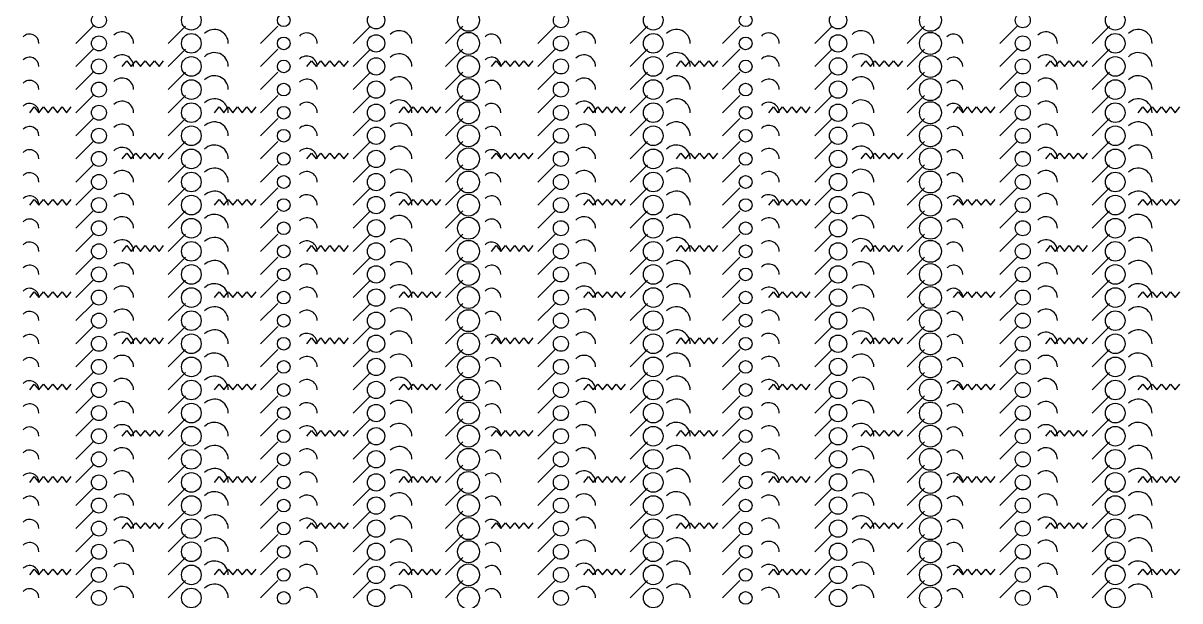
# Model space of a CAD drawing. Extents: x 0 to 1996, y -10 to 7965.
# Drawn here: x 994 to 1996, y 498 to 998 of the extents above; entities that cross this region are included whole.
import ezdxf

# ---------------------------------------------------------------- set-up
doc = ezdxf.new("R2010")
doc.units = 0

msp = doc.modelspace()

# ---------------------------------------------------------------- linework, layer by layer
for p, q in [((1040, 980), (1055, 995)), ((1120, 980), (1135, 995)), ((1200, 980), (1215, 995)), ((1280, 980), (1295, 995)), ((1360, 980), (1375, 995)), ((1440, 980), (1455, 995)), ((1520, 980), (1535, 995)), ((1600, 980), (1615, 995)), ((1680, 980), (1695, 995)), ((1760, 980), (1775, 995)), ((1840, 980), (1855, 995)), ((1920, 980), (1935, 995)), ((1040, 960), (1055, 975)), ((1120, 960), (1135, 975)), ((1200, 960), (1215, 975)), ((1280, 960), (1295, 975)), ((1360, 960), (1375, 975)), ((1440, 960), (1455, 975)), ((1520, 960), (1535, 975)), ((1600, 960), (1615, 975)), ((1680, 960), (1695, 975)), ((1760, 960), (1775, 975)), ((1840, 960), (1855, 975)), ((1920, 960), (1935, 975)), ((1040, 940), (1055, 955)), ((1120, 940), (1135, 955)), ((1200, 940), (1215, 955)), ((1280, 940), (1295, 955)), ((1360, 940), (1375, 955)), ((1440, 940), (1455, 955)), ((1520, 940), (1535, 955)), ((1600, 940), (1615, 955)), ((1680, 940), (1695, 955)), ((1760, 940), (1775, 955)), ((1840, 940), (1855, 955)), ((1920, 940), (1935, 955)), ((1040, 920), (1055, 935)), ((1120, 920), (1135, 935)), ((1200, 920), (1215, 935)), ((1280, 920), (1295, 935)), ((1360, 920), (1375, 935)), ((1440, 920), (1455, 935)), ((1520, 920), (1535, 935)), ((1600, 920), (1615, 935)), ((1680, 920), (1695, 935)), ((1760, 920), (1775, 935)), ((1840, 920), (1855, 935)), ((1920, 920), (1935, 935)), ((1040, 900), (1055, 915)), ((1120, 900), (1135, 915)), ((1200, 900), (1215, 915)), ((1280, 900), (1295, 915)), ((1360, 900), (1375, 915)), ((1440, 900), (1455, 915)), ((1520, 900), (1535, 915)), ((1600, 900), (1615, 915)), ((1680, 900), (1695, 915)), ((1760, 900), (1775, 915)), ((1840, 900), (1855, 915)), ((1920, 900), (1935, 915)), ((1040, 880), (1055, 895)), ((1120, 880), (1135, 895)), ((1200, 880), (1215, 895)), ((1280, 880), (1295, 895)), ((1360, 880), (1375, 895)), ((1440, 880), (1455, 895)), ((1520, 880), (1535, 895)), ((1600, 880), (1615, 895)), ((1680, 880), (1695, 895)), ((1760, 880), (1775, 895)), ((1840, 880), (1855, 895)), ((1920, 880), (1935, 895)), ((1040, 860), (1055, 875)), ((1120, 860), (1135, 875)), ((1200, 860), (1215, 875)), ((1280, 860), (1295, 875)), ((1360, 860), (1375, 875)), ((1440, 860), (1455, 875)), ((1520, 860), (1535, 875)), ((1600, 860), (1615, 875)), ((1680, 860), (1695, 875)), ((1760, 860), (1775, 875)), ((1840, 860), (1855, 875)), ((1920, 860), (1935, 875)), ((1040, 840), (1055, 855)), ((1120, 840), (1135, 855)), ((1200, 840), (1215, 855)), ((1280, 840), (1295, 855)), ((1360, 840), (1375, 855)), ((1440, 840), (1455, 855)), ((1520, 840), (1535, 855)), ((1600, 840), (1615, 855)), ((1680, 840), (1695, 855)), ((1760, 840), (1775, 855)), ((1840, 840), (1855, 855)), ((1920, 840), (1935, 855)), ((1040, 820), (1055, 835)), ((1120, 820), (1135, 835)), ((1200, 820), (1215, 835)), ((1280, 820), (1295, 835)), ((1360, 820), (1375, 835)), ((1440, 820), (1455, 835)), ((1520, 820), (1535, 835)), ((1600, 820), (1615, 835)), ((1680, 820), (1695, 835)), ((1760, 820), (1775, 835)), ((1840, 820), (1855, 835)), ((1920, 820), (1935, 835)), ((1040, 800), (1055, 815)), ((1120, 800), (1135, 815)), ((1200, 800), (1215, 815)), ((1280, 800), (1295, 815)), ((1360, 800), (1375, 815)), ((1440, 800), (1455, 815)), ((1520, 800), (1535, 815)), ((1600, 800), (1615, 815)), ((1680, 800), (1695, 815)), ((1760, 800), (1775, 815)), ((1840, 800), (1855, 815)), ((1920, 800), (1935, 815)), ((1040, 780), (1055, 795)), ((1120, 780), (1135, 795)), ((1200, 780), (1215, 795)), ((1280, 780), (1295, 795)), ((1360, 780), (1375, 795)), ((1440, 780), (1455, 795)), ((1520, 780), (1535, 795)), ((1600, 780), (1615, 795)), ((1680, 780), (1695, 795)), ((1760, 780), (1775, 795)), ((1840, 780), (1855, 795)), ((1920, 780), (1935, 795)), ((1040, 760), (1055, 775)), ((1120, 760), (1135, 775)), ((1200, 760), (1215, 775)), ((1280, 760), (1295, 775)), ((1360, 760), (1375, 775)), ((1440, 760), (1455, 775)), ((1520, 760), (1535, 775)), ((1600, 760), (1615, 775)), ((1680, 760), (1695, 775)), ((1760, 760), (1775, 775)), ((1840, 760), (1855, 775)), ((1920, 760), (1935, 775)), ((1040, 740), (1055, 755)), ((1120, 740), (1135, 755)), ((1200, 740), (1215, 755)), ((1280, 740), (1295, 755)), ((1360, 740), (1375, 755)), ((1440, 740), (1455, 755)), ((1520, 740), (1535, 755)), ((1600, 740), (1615, 755)), ((1680, 740), (1695, 755)), ((1760, 740), (1775, 755)), ((1840, 740), (1855, 755)), ((1920, 740), (1935, 755)), ((1040, 720), (1055, 735)), ((1120, 720), (1135, 735)), ((1200, 720), (1215, 735)), ((1280, 720), (1295, 735)), ((1360, 720), (1375, 735)), ((1440, 720), (1455, 735)), ((1520, 720), (1535, 735)), ((1600, 720), (1615, 735)), ((1680, 720), (1695, 735)), ((1760, 720), (1775, 735)), ((1840, 720), (1855, 735)), ((1920, 720), (1935, 735)), ((1040, 700), (1055, 715)), ((1120, 700), (1135, 715)), ((1200, 700), (1215, 715)), ((1280, 700), (1295, 715)), ((1360, 700), (1375, 715)), ((1440, 700), (1455, 715)), ((1520, 700), (1535, 715)), ((1600, 700), (1615, 715)), ((1680, 700), (1695, 715)), ((1760, 700), (1775, 715)), ((1840, 700), (1855, 715)), ((1920, 700), (1935, 715)), ((1040, 680), (1055, 695)), ((1120, 680), (1135, 695)), ((1200, 680), (1215, 695)), ((1280, 680), (1295, 695)), ((1360, 680), (1375, 695)), ((1440, 680), (1455, 695)), ((1520, 680), (1535, 695)), ((1600, 680), (1615, 695)), ((1680, 680), (1695, 695)), ((1760, 680), (1775, 695)), ((1840, 680), (1855, 695)), ((1920, 680), (1935, 695)), ((1040, 660), (1055, 675)), ((1120, 660), (1135, 675)), ((1200, 660), (1215, 675)), ((1280, 660), (1295, 675)), ((1360, 660), (1375, 675)), ((1440, 660), (1455, 675)), ((1520, 660), (1535, 675)), ((1600, 660), (1615, 675)), ((1680, 660), (1695, 675)), ((1760, 660), (1775, 675)), ((1840, 660), (1855, 675)), ((1920, 660), (1935, 675)), ((1040, 640), (1055, 655)), ((1120, 640), (1135, 655)), ((1200, 640), (1215, 655)), ((1280, 640), (1295, 655)), ((1360, 640), (1375, 655)), ((1440, 640), (1455, 655)), ((1520, 640), (1535, 655)), ((1600, 640), (1615, 655)), ((1680, 640), (1695, 655)), ((1760, 640), (1775, 655)), ((1840, 640), (1855, 655)), ((1920, 640), (1935, 655)), ((1040, 620), (1055, 635)), ((1120, 620), (1135, 635)), ((1200, 620), (1215, 635)), ((1280, 620), (1295, 635)), ((1360, 620), (1375, 635)), ((1440, 620), (1455, 635)), ((1520, 620), (1535, 635)), ((1600, 620), (1615, 635)), ((1680, 620), (1695, 635)), ((1760, 620), (1775, 635)), ((1840, 620), (1855, 635)), ((1920, 620), (1935, 635)), ((1040, 600), (1055, 615)), ((1120, 600), (1135, 615)), ((1200, 600), (1215, 615)), ((1280, 600), (1295, 615)), ((1360, 600), (1375, 615)), ((1440, 600), (1455, 615)), ((1520, 600), (1535, 615)), ((1600, 600), (1615, 615)), ((1680, 600), (1695, 615)), ((1760, 600), (1775, 615)), ((1840, 600), (1855, 615)), ((1920, 600), (1935, 615)), ((1040, 580), (1055, 595)), ((1120, 580), (1135, 595)), ((1200, 580), (1215, 595)), ((1280, 580), (1295, 595)), ((1360, 580), (1375, 595)), ((1440, 580), (1455, 595)), ((1520, 580), (1535, 595)), ((1600, 580), (1615, 595)), ((1680, 580), (1695, 595)), ((1760, 580), (1775, 595)), ((1840, 580), (1855, 595)), ((1920, 580), (1935, 595)), ((1040, 560), (1055, 575)), ((1120, 560), (1135, 575)), ((1200, 560), (1215, 575)), ((1280, 560), (1295, 575)), ((1360, 560), (1375, 575)), ((1440, 560), (1455, 575)), ((1520, 560), (1535, 575)), ((1600, 560), (1615, 575)), ((1680, 560), (1695, 575)), ((1760, 560), (1775, 575)), ((1840, 560), (1855, 575)), ((1920, 560), (1935, 575)), ((1040, 540), (1055, 555)), ((1120, 540), (1135, 555)), ((1200, 540), (1215, 555)), ((1280, 540), (1295, 555)), ((1360, 540), (1375, 555)), ((1440, 540), (1455, 555)), ((1520, 540), (1535, 555)), ((1600, 540), (1615, 555)), ((1680, 540), (1695, 555)), ((1760, 540), (1775, 555)), ((1840, 540), (1855, 555)), ((1920, 540), (1935, 555)), ((1040, 520), (1055, 535)), ((1120, 520), (1135, 535)), ((1200, 520), (1215, 535)), ((1280, 520), (1295, 535)), ((1360, 520), (1375, 535)), ((1440, 520), (1455, 535)), ((1520, 520), (1535, 535)), ((1600, 520), (1615, 535)), ((1680, 520), (1695, 535)), ((1760, 520), (1775, 535)), ((1840, 520), (1855, 535)), ((1920, 520), (1935, 535)), ((1040, 500), (1055, 515)), ((1120, 500), (1135, 515)), ((1200, 500), (1215, 515)), ((1280, 500), (1295, 515)), ((1360, 500), (1375, 515)), ((1440, 500), (1455, 515)), ((1520, 500), (1535, 515)), ((1600, 500), (1615, 515)), ((1680, 500), (1695, 515)), ((1760, 500), (1775, 515)), ((1840, 500), (1855, 515)), ((1920, 500), (1935, 515))]:
    msp.add_line(p, q)
for points in [[(1080, 960), (1084, 965), (1088, 960), (1092, 965), (1096, 960), (1100, 965), (1104, 960), (1108, 965), (1112, 960), (1116, 965)], [(1240, 960), (1244, 965), (1248, 960), (1252, 965), (1256, 960), (1260, 965), (1264, 960), (1268, 965), (1272, 960), (1276, 965)], [(1400, 960), (1404, 965), (1408, 960), (1412, 965), (1416, 960), (1420, 965), (1424, 960), (1428, 965), (1432, 960), (1436, 965)], [(1560, 960), (1564, 965), (1568, 960), (1572, 965), (1576, 960), (1580, 965), (1584, 960), (1588, 965), (1592, 960), (1596, 965)], [(1720, 960), (1724, 965), (1728, 960), (1732, 965), (1736, 960), (1740, 965), (1744, 960), (1748, 965), (1752, 960), (1756, 965)], [(1880, 960), (1884, 965), (1888, 960), (1892, 965), (1896, 960), (1900, 965), (1904, 960), (1908, 965), (1912, 960), (1916, 965)], [(1000, 920), (1004, 925), (1008, 920), (1012, 925), (1016, 920), (1020, 925), (1024, 920), (1028, 925), (1032, 920), (1036, 925)], [(1160, 920), (1164, 925), (1168, 920), (1172, 925), (1176, 920), (1180, 925), (1184, 920), (1188, 925), (1192, 920), (1196, 925)], [(1320, 920), (1324, 925), (1328, 920), (1332, 925), (1336, 920), (1340, 925), (1344, 920), (1348, 925), (1352, 920), (1356, 925)], [(1480, 920), (1484, 925), (1488, 920), (1492, 925), (1496, 920), (1500, 925), (1504, 920), (1508, 925), (1512, 920), (1516, 925)], [(1640, 920), (1644, 925), (1648, 920), (1652, 925), (1656, 920), (1660, 925), (1664, 920), (1668, 925), (1672, 920), (1676, 925)], [(1800, 920), (1804, 925), (1808, 920), (1812, 925), (1816, 920), (1820, 925), (1824, 920), (1828, 925), (1832, 920), (1836, 925)], [(1960, 920), (1964, 925), (1968, 920), (1972, 925), (1976, 920), (1980, 925), (1984, 920), (1988, 925), (1992, 920), (1996, 925)], [(1080, 880), (1084, 885), (1088, 880), (1092, 885), (1096, 880), (1100, 885), (1104, 880), (1108, 885), (1112, 880), (1116, 885)], [(1240, 880), (1244, 885), (1248, 880), (1252, 885), (1256, 880), (1260, 885), (1264, 880), (1268, 885), (1272, 880), (1276, 885)], [(1400, 880), (1404, 885), (1408, 880), (1412, 885), (1416, 880), (1420, 885), (1424, 880), (1428, 885), (1432, 880), (1436, 885)], [(1560, 880), (1564, 885), (1568, 880), (1572, 885), (1576, 880), (1580, 885), (1584, 880), (1588, 885), (1592, 880), (1596, 885)], [(1720, 880), (1724, 885), (1728, 880), (1732, 885), (1736, 880), (1740, 885), (1744, 880), (1748, 885), (1752, 880), (1756, 885)], [(1880, 880), (1884, 885), (1888, 880), (1892, 885), (1896, 880), (1900, 885), (1904, 880), (1908, 885), (1912, 880), (1916, 885)], [(1000, 840), (1004, 845), (1008, 840), (1012, 845), (1016, 840), (1020, 845), (1024, 840), (1028, 845), (1032, 840), (1036, 845)], [(1160, 840), (1164, 845), (1168, 840), (1172, 845), (1176, 840), (1180, 845), (1184, 840), (1188, 845), (1192, 840), (1196, 845)], [(1320, 840), (1324, 845), (1328, 840), (1332, 845), (1336, 840), (1340, 845), (1344, 840), (1348, 845), (1352, 840), (1356, 845)], [(1480, 840), (1484, 845), (1488, 840), (1492, 845), (1496, 840), (1500, 845), (1504, 840), (1508, 845), (1512, 840), (1516, 845)], [(1640, 840), (1644, 845), (1648, 840), (1652, 845), (1656, 840), (1660, 845), (1664, 840), (1668, 845), (1672, 840), (1676, 845)], [(1800, 840), (1804, 845), (1808, 840), (1812, 845), (1816, 840), (1820, 845), (1824, 840), (1828, 845), (1832, 840), (1836, 845)], [(1960, 840), (1964, 845), (1968, 840), (1972, 845), (1976, 840), (1980, 845), (1984, 840), (1988, 845), (1992, 840), (1996, 845)], [(1080, 800), (1084, 805), (1088, 800), (1092, 805), (1096, 800), (1100, 805), (1104, 800), (1108, 805), (1112, 800), (1116, 805)], [(1240, 800), (1244, 805), (1248, 800), (1252, 805), (1256, 800), (1260, 805), (1264, 800), (1268, 805), (1272, 800), (1276, 805)], [(1400, 800), (1404, 805), (1408, 800), (1412, 805), (1416, 800), (1420, 805), (1424, 800), (1428, 805), (1432, 800), (1436, 805)], [(1560, 800), (1564, 805), (1568, 800), (1572, 805), (1576, 800), (1580, 805), (1584, 800), (1588, 805), (1592, 800), (1596, 805)], [(1720, 800), (1724, 805), (1728, 800), (1732, 805), (1736, 800), (1740, 805), (1744, 800), (1748, 805), (1752, 800), (1756, 805)], [(1880, 800), (1884, 805), (1888, 800), (1892, 805), (1896, 800), (1900, 805), (1904, 800), (1908, 805), (1912, 800), (1916, 805)], [(1000, 760), (1004, 765), (1008, 760), (1012, 765), (1016, 760), (1020, 765), (1024, 760), (1028, 765), (1032, 760), (1036, 765)], [(1160, 760), (1164, 765), (1168, 760), (1172, 765), (1176, 760), (1180, 765), (1184, 760), (1188, 765), (1192, 760), (1196, 765)], [(1320, 760), (1324, 765), (1328, 760), (1332, 765), (1336, 760), (1340, 765), (1344, 760), (1348, 765), (1352, 760), (1356, 765)], [(1480, 760), (1484, 765), (1488, 760), (1492, 765), (1496, 760), (1500, 765), (1504, 760), (1508, 765), (1512, 760), (1516, 765)], [(1640, 760), (1644, 765), (1648, 760), (1652, 765), (1656, 760), (1660, 765), (1664, 760), (1668, 765), (1672, 760), (1676, 765)], [(1800, 760), (1804, 765), (1808, 760), (1812, 765), (1816, 760), (1820, 765), (1824, 760), (1828, 765), (1832, 760), (1836, 765)], [(1960, 760), (1964, 765), (1968, 760), (1972, 765), (1976, 760), (1980, 765), (1984, 760), (1988, 765), (1992, 760), (1996, 765)], [(1080, 720), (1084, 725), (1088, 720), (1092, 725), (1096, 720), (1100, 725), (1104, 720), (1108, 725), (1112, 720), (1116, 725)], [(1240, 720), (1244, 725), (1248, 720), (1252, 725), (1256, 720), (1260, 725), (1264, 720), (1268, 725), (1272, 720), (1276, 725)], [(1400, 720), (1404, 725), (1408, 720), (1412, 725), (1416, 720), (1420, 725), (1424, 720), (1428, 725), (1432, 720), (1436, 725)], [(1560, 720), (1564, 725), (1568, 720), (1572, 725), (1576, 720), (1580, 725), (1584, 720), (1588, 725), (1592, 720), (1596, 725)], [(1720, 720), (1724, 725), (1728, 720), (1732, 725), (1736, 720), (1740, 725), (1744, 720), (1748, 725), (1752, 720), (1756, 725)], [(1880, 720), (1884, 725), (1888, 720), (1892, 725), (1896, 720), (1900, 725), (1904, 720), (1908, 725), (1912, 720), (1916, 725)], [(1000, 680), (1004, 685), (1008, 680), (1012, 685), (1016, 680), (1020, 685), (1024, 680), (1028, 685), (1032, 680), (1036, 685)], [(1160, 680), (1164, 685), (1168, 680), (1172, 685), (1176, 680), (1180, 685), (1184, 680), (1188, 685), (1192, 680), (1196, 685)], [(1320, 680), (1324, 685), (1328, 680), (1332, 685), (1336, 680), (1340, 685), (1344, 680), (1348, 685), (1352, 680), (1356, 685)], [(1480, 680), (1484, 685), (1488, 680), (1492, 685), (1496, 680), (1500, 685), (1504, 680), (1508, 685), (1512, 680), (1516, 685)], [(1640, 680), (1644, 685), (1648, 680), (1652, 685), (1656, 680), (1660, 685), (1664, 680), (1668, 685), (1672, 680), (1676, 685)], [(1800, 680), (1804, 685), (1808, 680), (1812, 685), (1816, 680), (1820, 685), (1824, 680), (1828, 685), (1832, 680), (1836, 685)], [(1960, 680), (1964, 685), (1968, 680), (1972, 685), (1976, 680), (1980, 685), (1984, 680), (1988, 685), (1992, 680), (1996, 685)], [(1080, 640), (1084, 645), (1088, 640), (1092, 645), (1096, 640), (1100, 645), (1104, 640), (1108, 645), (1112, 640), (1116, 645)], [(1240, 640), (1244, 645), (1248, 640), (1252, 645), (1256, 640), (1260, 645), (1264, 640), (1268, 645), (1272, 640), (1276, 645)], [(1400, 640), (1404, 645), (1408, 640), (1412, 645), (1416, 640), (1420, 645), (1424, 640), (1428, 645), (1432, 640), (1436, 645)], [(1560, 640), (1564, 645), (1568, 640), (1572, 645), (1576, 640), (1580, 645), (1584, 640), (1588, 645), (1592, 640), (1596, 645)], [(1720, 640), (1724, 645), (1728, 640), (1732, 645), (1736, 640), (1740, 645), (1744, 640), (1748, 645), (1752, 640), (1756, 645)], [(1880, 640), (1884, 645), (1888, 640), (1892, 645), (1896, 640), (1900, 645), (1904, 640), (1908, 645), (1912, 640), (1916, 645)], [(1000, 600), (1004, 605), (1008, 600), (1012, 605), (1016, 600), (1020, 605), (1024, 600), (1028, 605), (1032, 600), (1036, 605)], [(1160, 600), (1164, 605), (1168, 600), (1172, 605), (1176, 600), (1180, 605), (1184, 600), (1188, 605), (1192, 600), (1196, 605)], [(1320, 600), (1324, 605), (1328, 600), (1332, 605), (1336, 600), (1340, 605), (1344, 600), (1348, 605), (1352, 600), (1356, 605)], [(1480, 600), (1484, 605), (1488, 600), (1492, 605), (1496, 600), (1500, 605), (1504, 600), (1508, 605), (1512, 600), (1516, 605)], [(1640, 600), (1644, 605), (1648, 600), (1652, 605), (1656, 600), (1660, 605), (1664, 600), (1668, 605), (1672, 600), (1676, 605)], [(1800, 600), (1804, 605), (1808, 600), (1812, 605), (1816, 600), (1820, 605), (1824, 600), (1828, 605), (1832, 600), (1836, 605)], [(1960, 600), (1964, 605), (1968, 600), (1972, 605), (1976, 600), (1980, 605), (1984, 600), (1988, 605), (1992, 600), (1996, 605)], [(1080, 560), (1084, 565), (1088, 560), (1092, 565), (1096, 560), (1100, 565), (1104, 560), (1108, 565), (1112, 560), (1116, 565)], [(1240, 560), (1244, 565), (1248, 560), (1252, 565), (1256, 560), (1260, 565), (1264, 560), (1268, 565), (1272, 560), (1276, 565)], [(1400, 560), (1404, 565), (1408, 560), (1412, 565), (1416, 560), (1420, 565), (1424, 560), (1428, 565), (1432, 560), (1436, 565)], [(1560, 560), (1564, 565), (1568, 560), (1572, 565), (1576, 560), (1580, 565), (1584, 560), (1588, 565), (1592, 560), (1596, 565)], [(1720, 560), (1724, 565), (1728, 560), (1732, 565), (1736, 560), (1740, 565), (1744, 560), (1748, 565), (1752, 560), (1756, 565)], [(1880, 560), (1884, 565), (1888, 560), (1892, 565), (1896, 560), (1900, 565), (1904, 560), (1908, 565), (1912, 560), (1916, 565)], [(1000, 520), (1004, 525), (1008, 520), (1012, 525), (1016, 520), (1020, 525), (1024, 520), (1028, 525), (1032, 520), (1036, 525)], [(1160, 520), (1164, 525), (1168, 520), (1172, 525), (1176, 520), (1180, 525), (1184, 520), (1188, 525), (1192, 520), (1196, 525)], [(1320, 520), (1324, 525), (1328, 520), (1332, 525), (1336, 520), (1340, 525), (1344, 520), (1348, 525), (1352, 520), (1356, 525)], [(1480, 520), (1484, 525), (1488, 520), (1492, 525), (1496, 520), (1500, 525), (1504, 520), (1508, 525), (1512, 520), (1516, 525)], [(1640, 520), (1644, 525), (1648, 520), (1652, 525), (1656, 520), (1660, 525), (1664, 520), (1668, 525), (1672, 520), (1676, 525)], [(1800, 520), (1804, 525), (1808, 520), (1812, 525), (1816, 520), (1820, 525), (1824, 520), (1828, 525), (1832, 520), (1836, 525)], [(1960, 520), (1964, 525), (1968, 520), (1972, 525), (1976, 520), (1980, 525), (1984, 520), (1988, 525), (1992, 520), (1996, 525)]]:
    msp.add_lwpolyline(points)
for centre, radius in [((1060, 1000), 6.5), ((1140, 1000), 8.5), ((1220, 1000), 5.5), ((1300, 1000), 7.5), ((1380, 1000), 9.5), ((1460, 1000), 6.5), ((1540, 1000), 8.5), ((1620, 1000), 5.5), ((1700, 1000), 7.5), ((1780, 1000), 9.5), ((1860, 1000), 6.5), ((1940, 1000), 8.5), ((1060, 980), 6.5), ((1140, 980), 8.5), ((1220, 980), 5.5), ((1300, 980), 7.5), ((1380, 980), 9.5), ((1460, 980), 6.5), ((1540, 980), 8.5), ((1620, 980), 5.5), ((1700, 980), 7.5), ((1780, 980), 9.5), ((1860, 980), 6.5), ((1940, 980), 8.5), ((1060, 960), 6.5), ((1140, 960), 8.5), ((1220, 960), 5.5), ((1300, 960), 7.5), ((1380, 960), 9.5), ((1460, 960), 6.5), ((1540, 960), 8.5), ((1620, 960), 5.5), ((1700, 960), 7.5), ((1780, 960), 9.5), ((1860, 960), 6.5), ((1940, 960), 8.5), ((1060, 940), 6.5), ((1140, 940), 8.5), ((1220, 940), 5.5), ((1300, 940), 7.5), ((1380, 940), 9.5), ((1460, 940), 6.5), ((1540, 940), 8.5), ((1620, 940), 5.5), ((1700, 940), 7.5), ((1780, 940), 9.5), ((1860, 940), 6.5), ((1940, 940), 8.5), ((1060, 920), 6.5), ((1140, 920), 8.5), ((1220, 920), 5.5), ((1300, 920), 7.5), ((1380, 920), 9.5), ((1460, 920), 6.5), ((1540, 920), 8.5), ((1620, 920), 5.5), ((1700, 920), 7.5), ((1780, 920), 9.5), ((1860, 920), 6.5), ((1940, 920), 8.5), ((1060, 900), 6.5), ((1140, 900), 8.5), ((1220, 900), 5.5), ((1300, 900), 7.5), ((1380, 900), 9.5), ((1460, 900), 6.5), ((1540, 900), 8.5), ((1620, 900), 5.5), ((1700, 900), 7.5), ((1780, 900), 9.5), ((1860, 900), 6.5), ((1940, 900), 8.5), ((1060, 880), 6.5), ((1140, 880), 8.5), ((1220, 880), 5.5), ((1300, 880), 7.5), ((1380, 880), 9.5), ((1460, 880), 6.5), ((1540, 880), 8.5), ((1620, 880), 5.5), ((1700, 880), 7.5), ((1780, 880), 9.5), ((1860, 880), 6.5), ((1940, 880), 8.5), ((1060, 860), 6.5), ((1140, 860), 8.5), ((1220, 860), 5.5), ((1300, 860), 7.5), ((1380, 860), 9.5), ((1460, 860), 6.5), ((1540, 860), 8.5), ((1620, 860), 5.5), ((1700, 860), 7.5), ((1780, 860), 9.5), ((1860, 860), 6.5), ((1940, 860), 8.5), ((1060, 840), 6.5), ((1140, 840), 8.5), ((1220, 840), 5.5), ((1300, 840), 7.5), ((1380, 840), 9.5), ((1460, 840), 6.5), ((1540, 840), 8.5), ((1620, 840), 5.5), ((1700, 840), 7.5), ((1780, 840), 9.5), ((1860, 840), 6.5), ((1940, 840), 8.5), ((1060, 820), 6.5), ((1140, 820), 8.5), ((1220, 820), 5.5), ((1300, 820), 7.5), ((1380, 820), 9.5), ((1460, 820), 6.5), ((1540, 820), 8.5), ((1620, 820), 5.5), ((1700, 820), 7.5), ((1780, 820), 9.5), ((1860, 820), 6.5), ((1940, 820), 8.5), ((1060, 800), 6.5), ((1140, 800), 8.5), ((1220, 800), 5.5), ((1300, 800), 7.5), ((1380, 800), 9.5), ((1460, 800), 6.5), ((1540, 800), 8.5), ((1620, 800), 5.5), ((1700, 800), 7.5), ((1780, 800), 9.5), ((1860, 800), 6.5), ((1940, 800), 8.5), ((1060, 780), 6.5), ((1140, 780), 8.5), ((1220, 780), 5.5), ((1300, 780), 7.5), ((1380, 780), 9.5), ((1460, 780), 6.5), ((1540, 780), 8.5), ((1620, 780), 5.5), ((1700, 780), 7.5), ((1780, 780), 9.5), ((1860, 780), 6.5), ((1940, 780), 8.5), ((1060, 760), 6.5), ((1140, 760), 8.5), ((1220, 760), 5.5), ((1300, 760), 7.5), ((1380, 760), 9.5), ((1460, 760), 6.5), ((1540, 760), 8.5), ((1620, 760), 5.5), ((1700, 760), 7.5), ((1780, 760), 9.5), ((1860, 760), 6.5), ((1940, 760), 8.5), ((1060, 740), 6.5), ((1140, 740), 8.5), ((1220, 740), 5.5), ((1300, 740), 7.5), ((1380, 740), 9.5), ((1460, 740), 6.5), ((1540, 740), 8.5), ((1620, 740), 5.5), ((1700, 740), 7.5), ((1780, 740), 9.5), ((1860, 740), 6.5), ((1940, 740), 8.5), ((1060, 720), 6.5), ((1140, 720), 8.5), ((1220, 720), 5.5), ((1300, 720), 7.5), ((1380, 720), 9.5), ((1460, 720), 6.5), ((1540, 720), 8.5), ((1620, 720), 5.5), ((1700, 720), 7.5), ((1780, 720), 9.5), ((1860, 720), 6.5), ((1940, 720), 8.5), ((1060, 700), 6.5), ((1140, 700), 8.5), ((1220, 700), 5.5), ((1300, 700), 7.5), ((1380, 700), 9.5), ((1460, 700), 6.5), ((1540, 700), 8.5), ((1620, 700), 5.5), ((1700, 700), 7.5), ((1780, 700), 9.5), ((1860, 700), 6.5), ((1940, 700), 8.5), ((1060, 680), 6.5), ((1140, 680), 8.5), ((1220, 680), 5.5), ((1300, 680), 7.5), ((1380, 680), 9.5), ((1460, 680), 6.5), ((1540, 680), 8.5), ((1620, 680), 5.5), ((1700, 680), 7.5), ((1780, 680), 9.5), ((1860, 680), 6.5), ((1940, 680), 8.5), ((1060, 660), 6.5), ((1140, 660), 8.5), ((1220, 660), 5.5), ((1300, 660), 7.5), ((1380, 660), 9.5), ((1460, 660), 6.5), ((1540, 660), 8.5), ((1620, 660), 5.5), ((1700, 660), 7.5), ((1780, 660), 9.5), ((1860, 660), 6.5), ((1940, 660), 8.5), ((1060, 640), 6.5), ((1140, 640), 8.5), ((1220, 640), 5.5), ((1300, 640), 7.5), ((1380, 640), 9.5), ((1460, 640), 6.5), ((1540, 640), 8.5), ((1620, 640), 5.5), ((1700, 640), 7.5), ((1780, 640), 9.5), ((1860, 640), 6.5), ((1940, 640), 8.5), ((1060, 620), 6.5), ((1140, 620), 8.5), ((1220, 620), 5.5), ((1300, 620), 7.5), ((1380, 620), 9.5), ((1460, 620), 6.5), ((1540, 620), 8.5), ((1620, 620), 5.5), ((1700, 620), 7.5), ((1780, 620), 9.5), ((1860, 620), 6.5), ((1940, 620), 8.5), ((1060, 600), 6.5), ((1140, 600), 8.5), ((1220, 600), 5.5), ((1300, 600), 7.5), ((1380, 600), 9.5), ((1460, 600), 6.5), ((1540, 600), 8.5), ((1620, 600), 5.5), ((1700, 600), 7.5), ((1780, 600), 9.5), ((1860, 600), 6.5), ((1940, 600), 8.5), ((1060, 580), 6.5), ((1140, 580), 8.5), ((1220, 580), 5.5), ((1300, 580), 7.5), ((1380, 580), 9.5), ((1460, 580), 6.5), ((1540, 580), 8.5), ((1620, 580), 5.5), ((1700, 580), 7.5), ((1780, 580), 9.5), ((1860, 580), 6.5), ((1940, 580), 8.5), ((1060, 560), 6.5), ((1140, 560), 8.5), ((1220, 560), 5.5), ((1300, 560), 7.5), ((1380, 560), 9.5), ((1460, 560), 6.5), ((1540, 560), 8.5), ((1620, 560), 5.5), ((1700, 560), 7.5), ((1780, 560), 9.5), ((1860, 560), 6.5), ((1940, 560), 8.5), ((1060, 540), 6.5), ((1140, 540), 8.5), ((1220, 540), 5.5), ((1300, 540), 7.5), ((1380, 540), 9.5), ((1460, 540), 6.5), ((1540, 540), 8.5), ((1620, 540), 5.5), ((1700, 540), 7.5), ((1780, 540), 9.5), ((1860, 540), 6.5), ((1940, 540), 8.5), ((1060, 520), 6.5), ((1140, 520), 8.5), ((1220, 520), 5.5), ((1300, 520), 7.5), ((1380, 520), 9.5), ((1460, 520), 6.5), ((1540, 520), 8.5), ((1620, 520), 5.5), ((1700, 520), 7.5), ((1780, 520), 9.5), ((1860, 520), 6.5), ((1940, 520), 8.5), ((1060, 500), 6.5), ((1140, 500), 8.5), ((1220, 500), 5.5), ((1300, 500), 7.5), ((1380, 500), 9.5), ((1460, 500), 6.5), ((1540, 500), 8.5), ((1620, 500), 5.5), ((1700, 500), 7.5), ((1780, 500), 9.5), ((1860, 500), 6.5), ((1940, 500), 8.5)]:
    msp.add_circle(centre, radius)
for centre, radius in [((1160, 980), 12), ((1560, 980), 12), ((1960, 980), 12), ((1000, 980), 8), ((1080, 980), 10), ((1240, 980), 9), ((1320, 980), 11), ((1400, 980), 8), ((1480, 980), 10), ((1640, 980), 9), ((1720, 980), 11), ((1800, 980), 8), ((1880, 980), 10), ((1160, 960), 12), ((1560, 960), 12), ((1960, 960), 12), ((1000, 960), 8), ((1080, 960), 10), ((1240, 960), 9), ((1320, 960), 11), ((1400, 960), 8), ((1480, 960), 10), ((1640, 960), 9), ((1720, 960), 11), ((1800, 960), 8), ((1880, 960), 10), ((1160, 940), 12), ((1560, 940), 12), ((1960, 940), 12), ((1000, 940), 8), ((1080, 940), 10), ((1240, 940), 9), ((1320, 940), 11), ((1400, 940), 8), ((1480, 940), 10), ((1640, 940), 9), ((1720, 940), 11), ((1800, 940), 8), ((1880, 940), 10), ((1160, 920), 12), ((1560, 920), 12), ((1960, 920), 12), ((1000, 920), 8), ((1080, 920), 10), ((1240, 920), 9), ((1320, 920), 11), ((1400, 920), 8), ((1480, 920), 10), ((1640, 920), 9), ((1720, 920), 11), ((1800, 920), 8), ((1880, 920), 10), ((1160, 900), 12), ((1560, 900), 12), ((1960, 900), 12), ((1000, 900), 8), ((1080, 900), 10), ((1240, 900), 9), ((1320, 900), 11), ((1400, 900), 8), ((1480, 900), 10), ((1640, 900), 9), ((1720, 900), 11), ((1800, 900), 8), ((1880, 900), 10), ((1160, 880), 12), ((1560, 880), 12), ((1960, 880), 12), ((1000, 880), 8), ((1080, 880), 10), ((1240, 880), 9), ((1320, 880), 11), ((1400, 880), 8), ((1480, 880), 10), ((1640, 880), 9), ((1720, 880), 11), ((1800, 880), 8), ((1880, 880), 10), ((1160, 860), 12), ((1560, 860), 12), ((1960, 860), 12), ((1000, 860), 8), ((1080, 860), 10), ((1240, 860), 9), ((1320, 860), 11), ((1400, 860), 8), ((1480, 860), 10), ((1640, 860), 9), ((1720, 860), 11), ((1800, 860), 8), ((1880, 860), 10), ((1160, 840), 12), ((1560, 840), 12), ((1960, 840), 12), ((1000, 840), 8), ((1080, 840), 10), ((1240, 840), 9), ((1320, 840), 11), ((1400, 840), 8), ((1480, 840), 10), ((1640, 840), 9), ((1720, 840), 11), ((1800, 840), 8), ((1880, 840), 10), ((1160, 820), 12), ((1560, 820), 12), ((1960, 820), 12), ((1000, 820), 8), ((1080, 820), 10), ((1240, 820), 9), ((1320, 820), 11), ((1400, 820), 8), ((1480, 820), 10), ((1640, 820), 9), ((1720, 820), 11), ((1800, 820), 8), ((1880, 820), 10), ((1160, 800), 12), ((1560, 800), 12), ((1960, 800), 12), ((1000, 800), 8), ((1080, 800), 10), ((1240, 800), 9), ((1320, 800), 11), ((1400, 800), 8), ((1480, 800), 10), ((1640, 800), 9), ((1720, 800), 11), ((1800, 800), 8), ((1880, 800), 10), ((1160, 780), 12), ((1560, 780), 12), ((1960, 780), 12), ((1000, 780), 8), ((1080, 780), 10), ((1240, 780), 9), ((1320, 780), 11), ((1400, 780), 8), ((1480, 780), 10), ((1640, 780), 9), ((1720, 780), 11), ((1800, 780), 8), ((1880, 780), 10), ((1160, 760), 12), ((1560, 760), 12), ((1960, 760), 12), ((1000, 760), 8), ((1080, 760), 10), ((1240, 760), 9), ((1320, 760), 11), ((1400, 760), 8), ((1480, 760), 10), ((1640, 760), 9), ((1720, 760), 11), ((1800, 760), 8), ((1880, 760), 10), ((1160, 740), 12), ((1560, 740), 12), ((1960, 740), 12), ((1000, 740), 8), ((1080, 740), 10), ((1240, 740), 9), ((1320, 740), 11), ((1400, 740), 8), ((1480, 740), 10), ((1640, 740), 9), ((1720, 740), 11), ((1800, 740), 8), ((1880, 740), 10), ((1160, 720), 12), ((1560, 720), 12), ((1960, 720), 12), ((1000, 720), 8), ((1080, 720), 10), ((1240, 720), 9), ((1320, 720), 11), ((1400, 720), 8), ((1480, 720), 10), ((1640, 720), 9), ((1720, 720), 11), ((1800, 720), 8), ((1880, 720), 10), ((1160, 700), 12), ((1560, 700), 12), ((1960, 700), 12), ((1000, 700), 8), ((1080, 700), 10), ((1240, 700), 9), ((1320, 700), 11), ((1400, 700), 8), ((1480, 700), 10), ((1640, 700), 9), ((1720, 700), 11), ((1800, 700), 8), ((1880, 700), 10), ((1160, 680), 12), ((1560, 680), 12), ((1960, 680), 12), ((1000, 680), 8), ((1080, 680), 10), ((1240, 680), 9), ((1320, 680), 11), ((1400, 680), 8), ((1480, 680), 10), ((1640, 680), 9), ((1720, 680), 11), ((1800, 680), 8), ((1880, 680), 10), ((1160, 660), 12), ((1560, 660), 12), ((1960, 660), 12), ((1000, 660), 8), ((1080, 660), 10), ((1240, 660), 9), ((1320, 660), 11), ((1400, 660), 8), ((1480, 660), 10), ((1640, 660), 9), ((1720, 660), 11), ((1800, 660), 8), ((1880, 660), 10), ((1160, 640), 12), ((1560, 640), 12), ((1960, 640), 12), ((1000, 640), 8), ((1080, 640), 10), ((1240, 640), 9), ((1320, 640), 11), ((1400, 640), 8), ((1480, 640), 10), ((1640, 640), 9), ((1720, 640), 11), ((1800, 640), 8), ((1880, 640), 10), ((1160, 620), 12), ((1560, 620), 12), ((1960, 620), 12), ((1000, 620), 8), ((1080, 620), 10), ((1240, 620), 9), ((1320, 620), 11), ((1400, 620), 8), ((1480, 620), 10), ((1640, 620), 9), ((1720, 620), 11), ((1800, 620), 8), ((1880, 620), 10), ((1160, 600), 12), ((1560, 600), 12), ((1960, 600), 12), ((1000, 600), 8), ((1080, 600), 10), ((1240, 600), 9), ((1320, 600), 11), ((1400, 600), 8), ((1480, 600), 10), ((1640, 600), 9), ((1720, 600), 11), ((1800, 600), 8), ((1880, 600), 10), ((1160, 580), 12), ((1320, 580), 11), ((1560, 580), 12), ((1720, 580), 11), ((1960, 580), 12), ((1000, 580), 8), ((1080, 580), 10), ((1240, 580), 9), ((1400, 580), 8), ((1480, 580), 10), ((1640, 580), 9), ((1800, 580), 8), ((1880, 580), 10), ((1160, 560), 12), ((1320, 560), 11), ((1560, 560), 12), ((1720, 560), 11), ((1960, 560), 12), ((1000, 560), 8), ((1080, 560), 10), ((1240, 560), 9), ((1400, 560), 8), ((1480, 560), 10), ((1640, 560), 9), ((1800, 560), 8), ((1880, 560), 10), ((1160, 540), 12), ((1320, 540), 11), ((1560, 540), 12), ((1720, 540), 11), ((1960, 540), 12), ((1000, 540), 8), ((1080, 540), 10), ((1240, 540), 9), ((1400, 540), 8), ((1480, 540), 10), ((1640, 540), 9), ((1800, 540), 8), ((1880, 540), 10), ((1160, 520), 12), ((1320, 520), 11), ((1560, 520), 12), ((1720, 520), 11), ((1960, 520), 12), ((1000, 520), 8), ((1080, 520), 10), ((1240, 520), 9), ((1400, 520), 8), ((1480, 520), 10), ((1640, 520), 9), ((1800, 520), 8), ((1880, 520), 10), ((1160, 500), 12), ((1320, 500), 11), ((1560, 500), 12), ((1720, 500), 11), ((1960, 500), 12), ((1000, 500), 8), ((1080, 500), 10), ((1240, 500), 9), ((1400, 500), 8), ((1480, 500), 10), ((1640, 500), 9), ((1800, 500), 8), ((1880, 500), 10)]:
    msp.add_arc(centre, radius, 0, 135)

doc.saveas('drawing.dxf')
